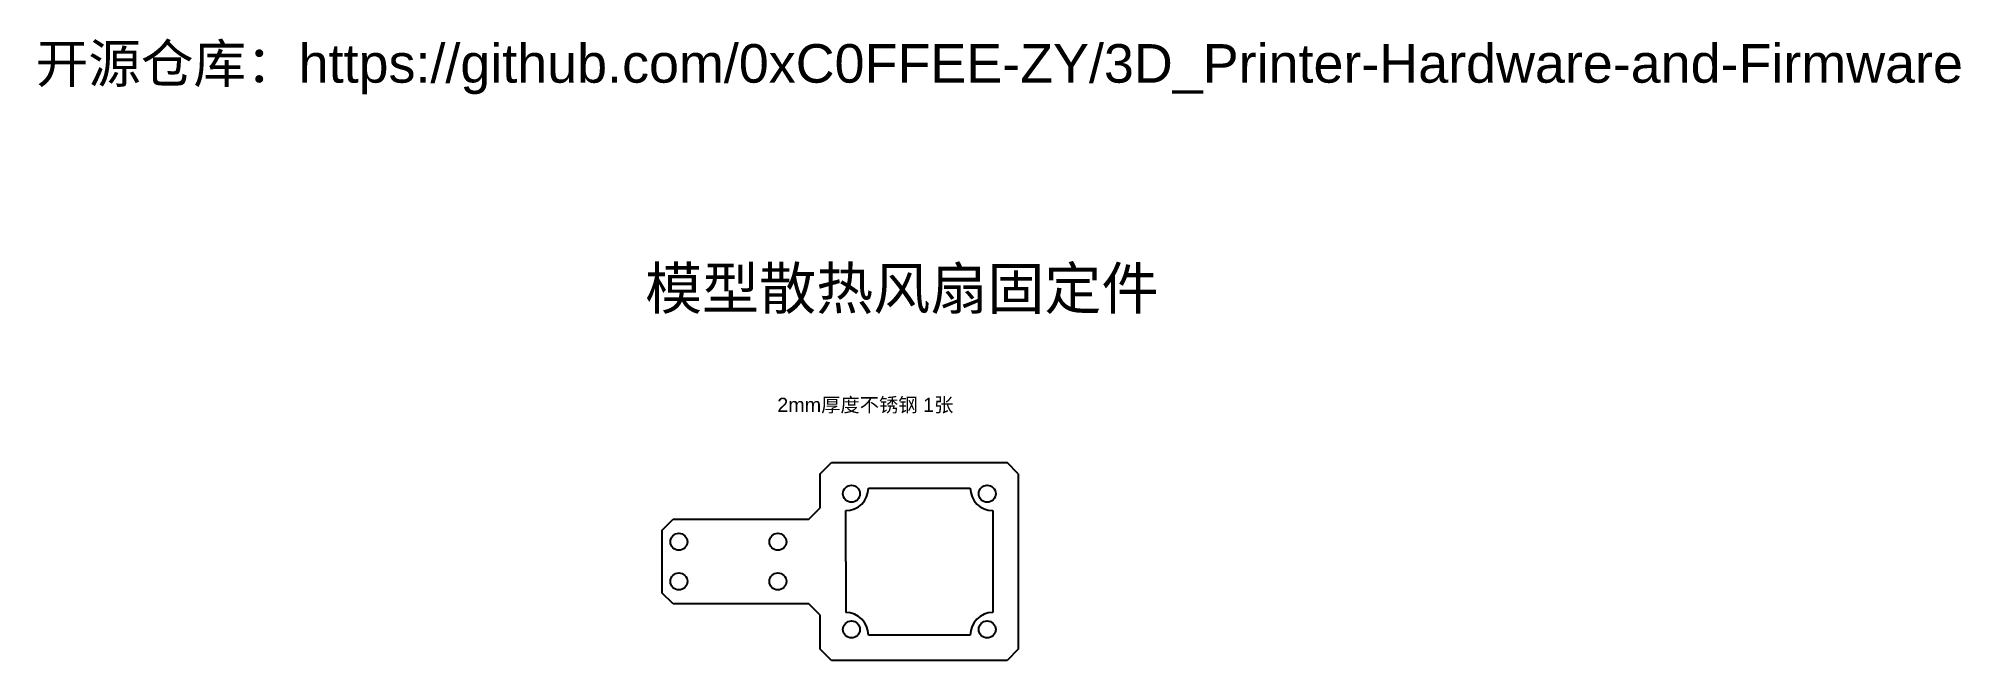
# Model space of a CAD drawing. Header units: millimetres. Extents: x 2626 to 2966, y 1795 to 1905.
import ezdxf

# ---------------------------------------------------------------- set-up
doc = ezdxf.new("R2010")
doc.units = ezdxf.units.MM
doc.styles.get("Standard").update_dxf_attribs({"font": 'arial.ttf'})

msp = doc.modelspace()

# ---------------------------------------------------------------- linework, layer by layer
for p, q in [((2763.99, 1827.96), (2765.99, 1829.96)), ((2763.99, 1821.96), (2763.99, 1827.96)), ((2765.99, 1829.96), (2796.99, 1829.96)), ((2765.99, 1829.96), (2781.49, 1829.96)), ((2798.99, 1827.96), (2796.99, 1829.96)), ((2798.99, 1827.96), (2798.99, 1796.96)), ((2772.49, 1825.46), (2790.49, 1825.46)), ((2761.99, 1819.96), (2763.99, 1821.96)), ((2768.49, 1812.46), (2768.49, 1821.46)), ((2794.49, 1821.46), (2794.49, 1803.46)), ((2735.99, 1817.96), (2737.99, 1819.96)), ((2735.99, 1817.96), (2735.99, 1806.96)), ((2737.99, 1819.96), (2761.99, 1819.96)), ((2737.99, 1819.96), (2738.99, 1819.96)), ((2768.49, 1812.46), (2768.49, 1803.46)), ((2737.99, 1804.96), (2735.99, 1806.96)), ((2761.99, 1804.96), (2737.99, 1804.96)), ((2763.99, 1802.96), (2761.99, 1804.96)), ((2763.99, 1796.96), (2763.99, 1802.96)), ((2763.99, 1796.96), (2763.99, 1802.96)), ((2790.49, 1799.46), (2772.49, 1799.46)), ((2765.99, 1794.96), (2763.99, 1796.96)), ((2796.99, 1794.96), (2765.99, 1794.96)), ((2798.99, 1796.96), (2796.99, 1794.96))]:
    msp.add_line(p, q)
for centre in [(2769.49, 1824.46), (2793.49, 1824.46), (2738.99, 1815.96), (2756.49, 1815.96), (2738.99, 1808.96), (2756.49, 1808.96), (2769.49, 1800.46), (2793.49, 1800.46)]:
    msp.add_circle(centre, 1.5)
for centre, start, end in [((2768.49, 1825.46), 270, 0), ((2794.49, 1825.46), 180, 270), ((2768.49, 1799.46), 0, 90), ((2794.49, 1799.46), 90, 180)]:
    msp.add_arc(centre, 4, start, end)

# ---------------------------------------------------------------- texts
at = {"attachment_point": 1}
for s, width, gutter_width, insert, char_height in [('{\\fSimSun|b0|i0|c134|p2;开源仓库：}https://github.com/0xC0FFEE-ZY/3D_Printer-Hardware-and-Firmware', 340.6816, 34.08, (2625.31, 1903.93), 6.8157), ('{\\fSimSun|b0|i0|c134|p2;模型散热风扇固定件}', 208.8377, 36.97, (2733.01, 1864.46), 7.3934), ('2mm{\\fSimSun|b0|i0|c134|p2;厚度不锈钢} 1{\\fSimSun|b0|i0|c134|p2;张}', 33.9811, 12.5, (2756.38, 1841.41), 2.5)]:
    msp.add_mtext_dynamic_manual_height_columns(s, width=width, gutter_width=gutter_width, heights=[0], dxfattribs=dict(at, insert=insert, char_height=char_height))

doc.saveas('drawing.dxf')
